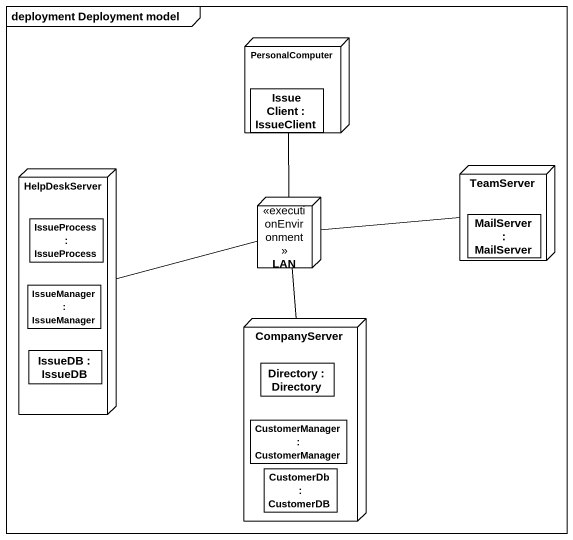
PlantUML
@startuml
mainframe deployment Deployment model
node PersonalComputer {
  rectangle "Issue Client : IssueClient" as Issue_Client
}
node HelpDeskServer {
  rectangle "IssueProcess : IssueProcess" as IssueProcess
  rectangle "IssueManager : IssueManager" as IssueManager
  rectangle "IssueDB : IssueDB" as IssueDB
}
node LAN <<executionEnvironment>>
node TeamServer {
  rectangle "MailServer : MailServer" as MailServer
}
node CompanyServer {
  rectangle "Directory : Directory" as Directory
  rectangle "CustomerManager : CustomerManager" as CustomerManager
  rectangle "CustomerDb : CustomerDB" as CustomerDb
}
PersonalComputer -- LAN
HelpDeskServer -right- LAN
TeamServer -left- LAN
CompanyServer -up- LAN
@enduml
